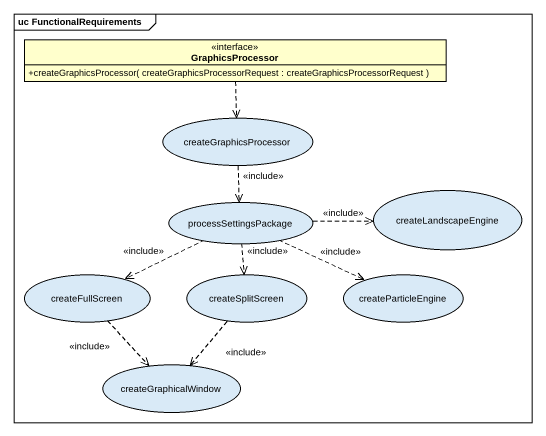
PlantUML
@startuml
mainframe uc FunctionalRequirements
allowmixing
hide circle
hide empty members
skinparam classAttributeIconSize 0
interface GraphicsProcessor {
  +createGraphicsProcessor( createGraphicsProcessorRequest : createGraphicsProcessorRequest )
}
usecase createGraphicsProcessor
usecase processSettingsPackage
usecase createLandscapeEngine
usecase createFullScreen
usecase createSplitScreen
usecase createParticleEngine
usecase createGraphicalWindow
GraphicsProcessor ..> createGraphicsProcessor
createGraphicsProcessor ..> processSettingsPackage : <<include>>
processSettingsPackage .right.> createLandscapeEngine : <<include>>
processSettingsPackage .left.> createFullScreen : <<include>>
processSettingsPackage ..> createSplitScreen : <<include>>
processSettingsPackage .right.> createParticleEngine : <<include>>
createFullScreen ..> createGraphicalWindow : <<include>>
createSplitScreen ..> createGraphicalWindow : <<include>>
@enduml
